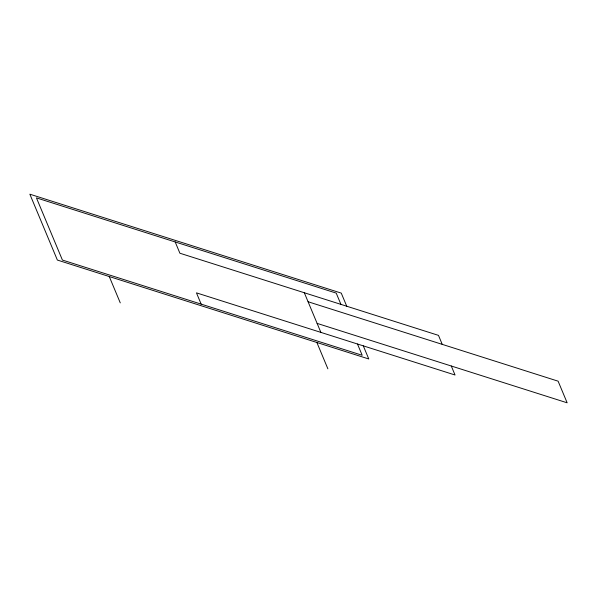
<?xml version="1.0" encoding="UTF-8"?>
<svg xmlns="http://www.w3.org/2000/svg" width="597" height="597" viewBox="0 0 597 597"><rect width="100%" height="100%" fill="white"/><g stroke="black" fill="none" stroke-linecap="round" stroke-linejoin="round"><path stroke-width="0.9" d="M308.074 301.746L558.113 381.177L567.15 402.811L317.111 323.387M442.243 344.372L438.489 335.372L179.898 253.225L175.19 241.957M451.287 366.006L455.041 375.006L196.458 292.858L201.167 304.134M346.745 306.231L341.26 293.112L29.85 194.189L57.364 260.053L368.782 358.976L363.297 345.857M340.932 304.38L336.223 293.112L36.432 197.876L62.409 260.053L362.192 355.282L357.484 344.014M304.313 292.746L320.873 332.38M316.88 342.491L327.88 368.834M109.266 276.538L120.273 302.88"/></g></svg>
